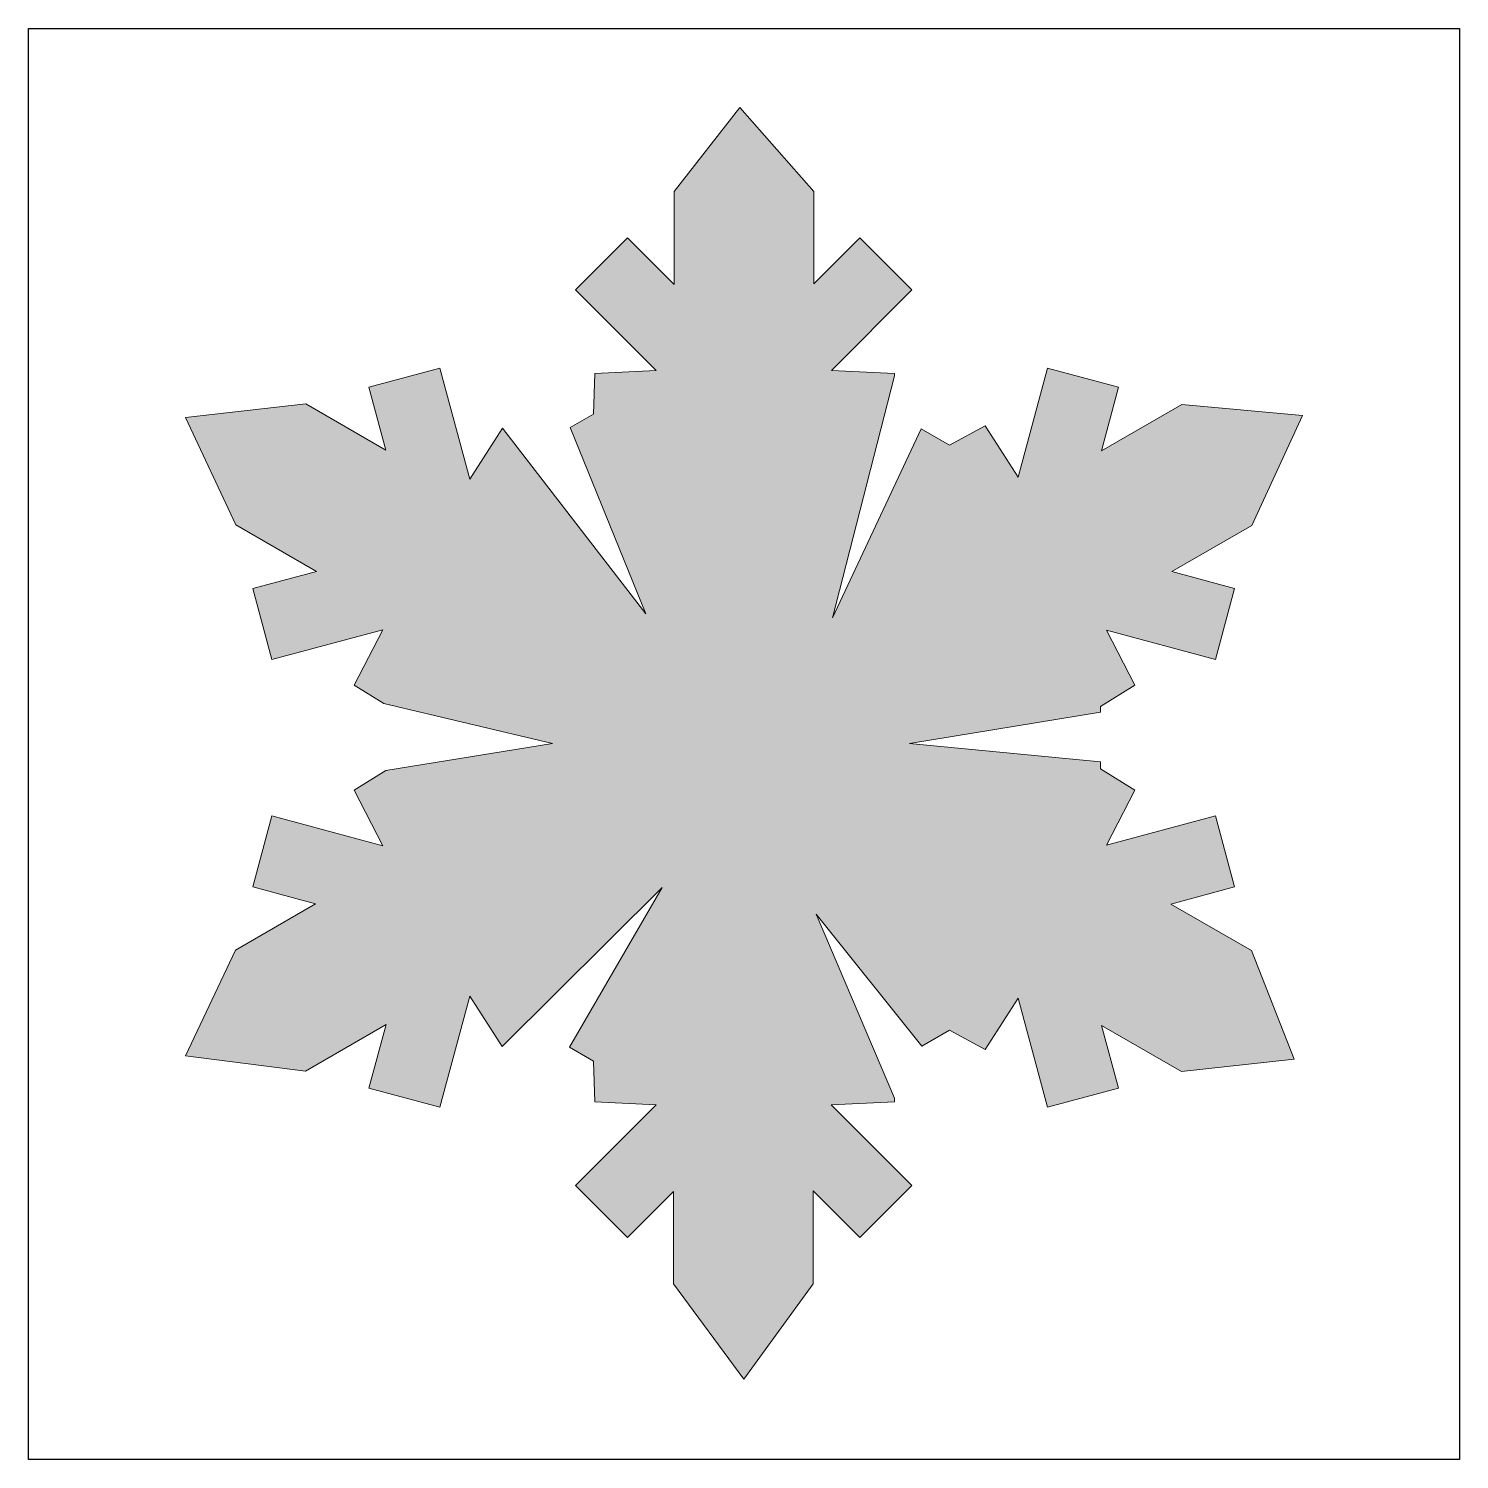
# Model space of a CAD drawing. Header units: inches. Extents: x 0 to 114, y 0 to 114.
import ezdxf

# ---------------------------------------------------------------- set-up
doc = ezdxf.new("R2010")
doc.units = ezdxf.units.IN
doc.header["$MEASUREMENT"] = 0
doc.layers.add('Image Background', color=7, linetype='Continuous')
doc.layers.add('Layer 1', color=7, linetype='Continuous')
picture_1 = doc.add_image_def('image1.png', size_in_pixel=(1350, 1350))

msp = doc.modelspace()

# ---------------------------------------------------------------- hatches: boundary and pattern name
at = {"layer": 'Layer 1', "true_color": 0xc6e5da}
h = msp.add_hatch(color=254, dxfattribs=at)
h.dxf.hatch_style = 2
h.paths.add_polyline_path([(91.25, 44.36), (96.34, 45.73), (94.82, 51.4), (86.11, 49.07), (88.38, 53.47), (85.62, 55.17), (85.62, 55.73), (70.38, 57.2), (85.62, 59.7), (85.62, 60.14), (88.38, 61.84), (86.11, 66.24), (94.82, 63.9), (96.34, 69.58), (91.33, 70.92), (97.71, 74.61), (101.76, 83.38), (92.13, 84.28), (85.7, 80.56), (87.06, 85.65), (81.39, 87.18), (79.05, 78.46), (76.41, 82.57), (73.56, 81.03), (71.31, 82.32), (64.22, 67.22), (69.17, 86.57), (69.17, 86.75), (64.13, 86.99), (70.56, 93.42), (66.41, 97.58), (62.73, 93.9), (62.73, 101.28), (56.81, 108), (51.57, 101.28), (51.57, 93.85), (47.84, 97.58), (43.69, 93.42), (50.13, 86.98), (45.23, 86.75), (45.14, 83.51), (43.27, 82.43), (49.3, 67.55), (37.86, 82.37), (35.24, 78.3), (32.86, 87.18), (27.19, 85.65), (28.54, 80.63), (22.15, 84.32), (12.54, 83.24), (16.56, 74.66), (23, 70.94), (17.91, 69.58), (19.43, 63.9), (28.31, 66.28), (26.02, 61.84), (28.38, 60.39), (41.84, 57.2), (28.54, 55.02), (26.02, 53.47), (28.31, 49.02), (19.43, 51.4), (17.91, 45.73), (22.93, 44.38), (16.54, 40.69), (12.54, 32.24), (22.12, 31.02), (28.56, 34.74), (27.19, 29.65), (32.86, 28.13), (35.24, 37.01), (37.83, 32.99), (50.6, 45.68), (43.21, 32.92), (45.14, 31.8), (45.23, 28.56), (50.14, 28.33), (43.69, 21.88), (47.84, 17.73), (51.52, 21.4), (51.52, 14.02), (57.15, 6.4), (62.68, 14.02), (62.68, 21.45), (66.41, 17.73), (70.56, 21.88), (64.12, 28.32), (69.17, 28.56), (69.18, 28.85), (62.92, 43.55), (71.35, 33.01), (73.56, 34.29), (76.41, 32.74), (79.05, 36.85), (81.39, 28.13), (87.06, 29.65), (85.72, 34.67), (92.11, 30.98), (101.09, 31.97), (97.69, 40.65)])

# ---------------------------------------------------------------- linework, layer by layer
at = {"layer": 'Layer 1', "lineweight": 0}
msp.add_lwpolyline([(91.25, 44.36), (96.34, 45.73), (94.82, 51.4), (86.11, 49.07), (88.38, 53.47), (85.62, 55.17), (85.62, 55.73), (70.38, 57.2), (85.62, 59.7), (85.62, 60.14), (88.38, 61.84), (86.11, 66.24), (94.82, 63.9), (96.34, 69.58), (91.33, 70.92), (97.71, 74.61), (101.76, 83.38), (92.13, 84.28), (85.7, 80.56), (87.06, 85.65), (81.39, 87.18), (79.05, 78.46), (76.41, 82.57), (73.56, 81.03), (71.31, 82.32), (64.22, 67.22), (69.17, 86.57), (69.17, 86.75), (64.13, 86.99), (70.56, 93.42), (66.41, 97.58), (62.73, 93.9), (62.73, 101.28), (56.81, 108), (51.57, 101.28), (51.57, 93.85), (47.84, 97.58), (43.69, 93.42), (50.13, 86.98), (45.23, 86.75), (45.14, 83.51), (43.27, 82.43), (49.3, 67.55), (37.86, 82.37), (35.24, 78.3), (32.86, 87.18), (27.19, 85.65), (28.54, 80.63), (22.15, 84.32), (12.54, 83.24), (16.56, 74.66), (23, 70.94), (17.91, 69.58), (19.43, 63.9), (28.31, 66.28), (26.02, 61.84), (28.38, 60.39), (41.84, 57.2), (28.54, 55.02), (26.02, 53.47), (28.31, 49.02), (19.43, 51.4), (17.91, 45.73), (22.93, 44.38), (16.54, 40.69), (12.54, 32.24), (22.12, 31.02), (28.56, 34.74), (27.19, 29.65), (32.86, 28.13), (35.24, 37.01), (37.83, 32.99), (50.6, 45.68), (43.21, 32.92), (45.14, 31.8), (45.23, 28.56), (50.14, 28.33), (43.69, 21.88), (47.84, 17.73), (51.52, 21.4), (51.52, 14.02), (57.15, 6.4), (62.68, 14.02), (62.68, 21.45), (66.41, 17.73), (70.56, 21.88), (64.12, 28.32), (69.17, 28.56), (69.18, 28.85), (62.92, 43.55), (71.35, 33.01), (73.56, 34.29), (76.41, 32.74), (79.05, 36.85), (81.39, 28.13), (87.06, 29.65), (85.72, 34.67), (92.11, 30.98), (101.09, 31.97), (97.69, 40.65), (91.25, 44.36)], dxfattribs=at)

# ---------------------------------------------------------------- pictures from other files: only their frames are drawn
at = {"layer": 'Image Background'}
image = msp.add_image(picture_1, insert=(0, 0), size_in_units=(114.3, 114.3), dxfattribs=at)

doc.saveas('drawing.dxf')
